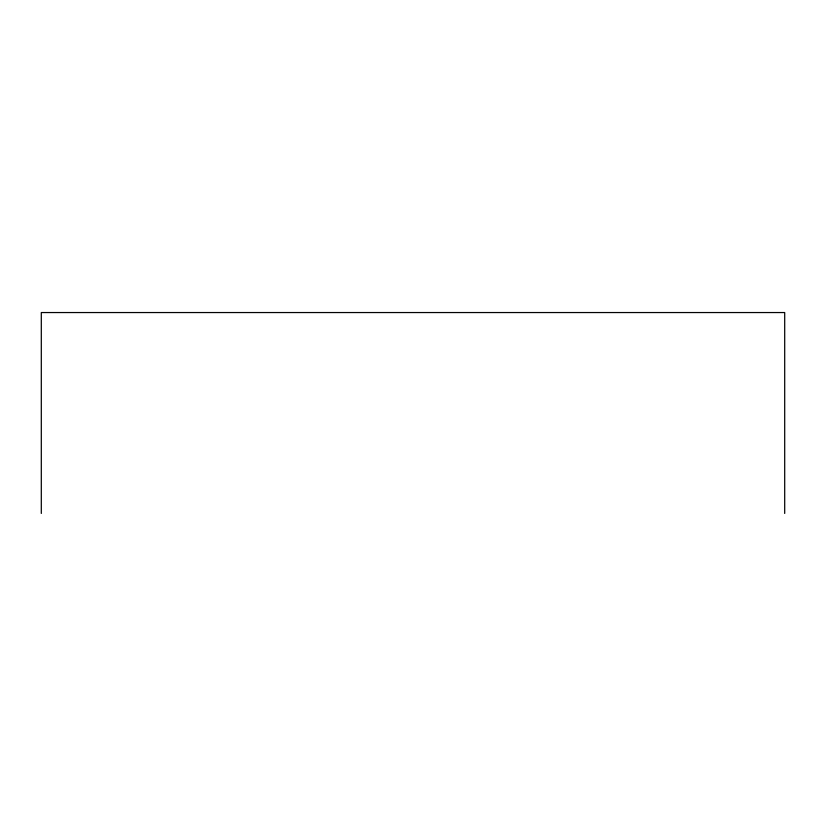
<?xml version="1.0" encoding="UTF-8"?>
<svg xmlns="http://www.w3.org/2000/svg" width="826" height="826" viewBox="0 0 826 826"><rect width="100%" height="100%" fill="white"/><g stroke="black" fill="none" stroke-linecap="round" stroke-linejoin="round"><path stroke-width="1.24" d="M784.7 513.452L784.7 312.548L41.3 312.548L41.3 513.452"/></g></svg>
